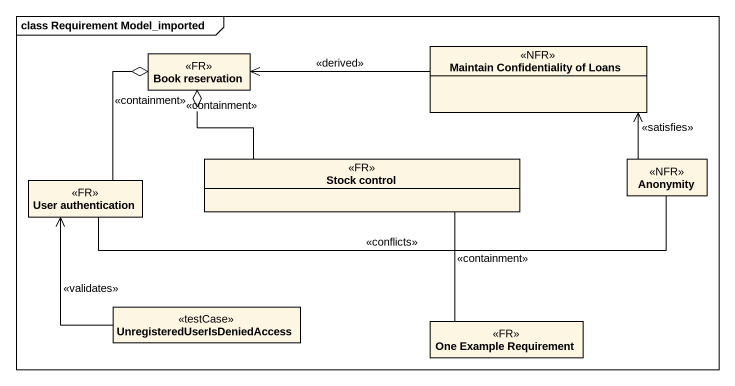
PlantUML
@startuml
mainframe class Requirement Model_imported
hide circle
hide empty members
class "Book reservation" as Book_reservation <<FR>>
class "Maintain Confidentiality of Loans" as Maintain_Confidentiality_of <<NFR>>
class "Stock control" as Stock_control <<FR>>
class Anonymity <<NFR>>
class "User authentication" as User_authentication <<FR>>
class "UnregisteredUserIsDeniedAccess" as UnregisteredUserIsDeniedAcce <<testCase>>
class "One Example Requirement" as One_Example_Requirement <<FR>>
Book_reservation o-- Stock_control : <<containment>>
Book_reservation o-- User_authentication : <<containment>>
Maintain_Confidentiality_of -left-> Book_reservation : <<derived>>
Anonymity -up-> Maintain_Confidentiality_of : <<satisfies>>
Anonymity -left- User_authentication : <<conflicts>>
UnregisteredUserIsDeniedAcce -up-> User_authentication : <<validates>>
One_Example_Requirement -up- Stock_control : <<containment>>
@enduml
